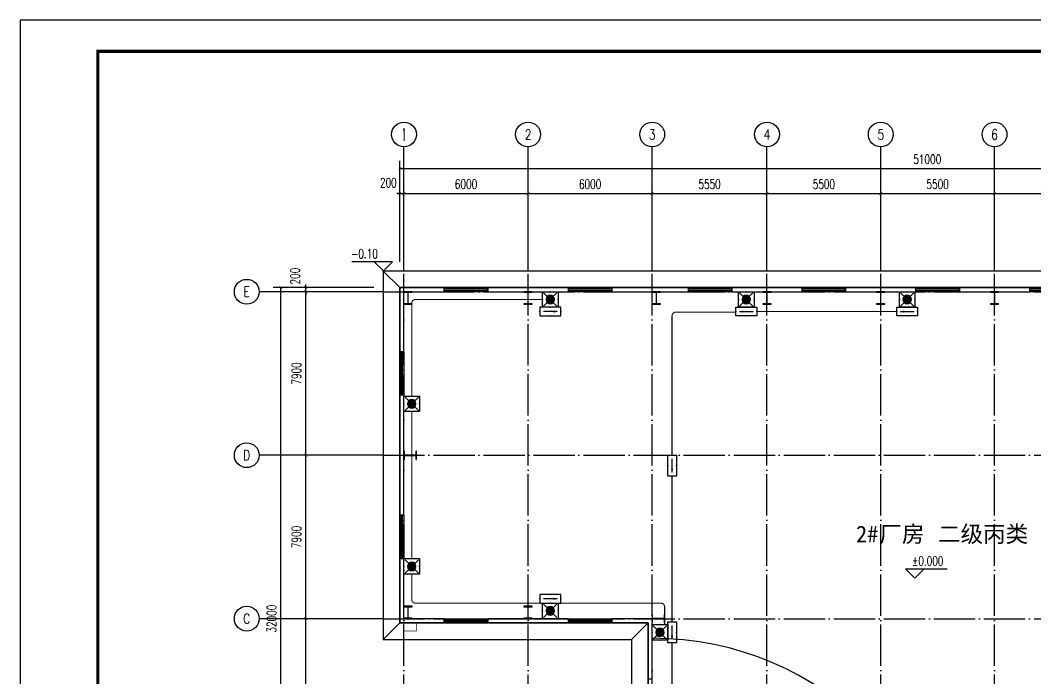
# Model space of a CAD drawing. Extents: x 1162612 to 1711260, y -157368 to 197905.
# Drawn here: x 1604543 to 1653632, y 7170 to 38988 of the extents above; entities that cross this region are included whole.
import ezdxf
from ezdxf.enums import TextEntityAlignment as Align

# ---------------------------------------------------------------- set-up
doc = ezdxf.new("R2010")
doc.units = 0
doc.header["$LTSCALE"] = 1000
doc.header["$MEASUREMENT"] = 0
doc.linetypes.add('DOTE', pattern=[2.42, 2, -0.2, 0.02, -0.2])
doc.layers.get('0').update_dxf_attribs({"linetype": 'CONTINUOUS'})
doc.layers.get('DEFPOINTS').update_dxf_attribs({"linetype": 'CONTINUOUS'})
for name, color, linetype in [('AXIS', 3, 'CONTINUOUS'), ('AXIS_TEXT', 7, 'CONTINUOUS'), ('COLUMN', 99, 'CONTINUOUS'), ('DIM_ELEV', 3, 'CONTINUOUS'), ('DOTE', 1, 'DOTE'), ('EQUIP-照明', 3, 'CONTINUOUS'), ('GROUND', 2, 'CONTINUOUS'), ('PUB_TEXT', 7, 'CONTINUOUS'), ('PUB_TITLE', 4, 'CONTINUOUS'), ('WALL', 9, 'CONTINUOUS'), ('WINDOW', 99, 'CONTINUOUS'), ('WIRE-照明', 1, 'CONTINUOUS')]:
    doc.layers.add(name, color=color, linetype=linetype)
doc.styles.add('_TCH_AXIS', font='COMPLEX', dxfattribs={"bigfont": 'GBCBIG'})
doc.styles.add('_TCH_DIM', font='SIMPLEX', dxfattribs={"bigfont": 'GBCBIG'})
doc.styles.add('_TCH_DYN', font='')
doc.styles.add('COMPLEX', font='COMPLEX')
doc.styles.add('DIM_FONT', font='SIMPLEX', dxfattribs={"width": 0.7, "bigfont": 'GBCBIG'})
doc.styles.get("Standard").update_dxf_attribs({"font": 'gbenor.shx', "bigfont": 'gbcbig.shx'})
doc.styles.get('_TCH_DYN').set_extended_font_data('SimSun')
doc.dimstyles.new('DIMN150', dxfattribs={"dimscale": 1.5, "dimtxt": 300, "dimasz": 100, "dimexe": 250, "dimexo": 300, "dimgap": 150, "dimtad": 1, "dimdec": 0, "dimzin": 0, "dimtxsty": 'DIM_FONT', "dimblk": 'ARCHTICK', "dimcen": 0.09, "dimclrt": 7, "dimazin": 3, "dimtfac": 1, "dimtdec": 0, "dimtix": 1, "dimtmove": 0, "dimatfit": 3, "dimtolj": 1, "dimtzin": 0})

# ---------------------------------------------------------------- blocks, each defined once
blk = doc.blocks.new('$TCHSYS$WIN2D')
for p, q in [((-0.5, 0.5), (0.5, 0.5)), ((-0.5, 0.5), (-0.5, -0.5)), ((0.5, 0.5), (0.5, -0.5)), ((0.5, 0.167), (-0.5, 0.167)), ((0.5, -0.167), (-0.5, -0.167)), ((-0.5, -0.5), (0.5, -0.5))]:
    blk.add_line(p, q)
blk = doc.blocks.new('_AXISO')
blk.add_circle((0, 0), 0.5)
at = {"layer": 'AXIS_TEXT', "style": 'COMPLEX', "width": 1.041667}
blk.add_attdef('A', text='', height=0.56, dxfattribs=at).set_placement((-0.25, -0.28), (0.25, -0.28), align=Align.FIT)
blk = doc.blocks.new('_ARCHTICK')
at = {"color": 0, "linetype": 'BYBLOCK', "const_width": 0.15}
blk.add_lwpolyline([(-0.5, -0.5), (0.5, 0.5)], dxfattribs=at)
blk = doc.blocks.new('*D129')
at = {"layer": 'AXIS', "color": 0}
for p, q in [((1733614, 98977), (1728739, 98977)), ((1729114, 66977), (1729114, 98977)), ((1733614, 66977), (1728739, 66977))]:
    blk.add_line(p, q, dxfattribs=at)
at = {"layer": 'DEFPOINTS', "color": 0}
for p in [(1729114, 98977), (1734064, 98977), (1734064, 66977)]:
    blk.add_point(p, dxfattribs=at)
at = {"layer": 'AXIS', "color": 0, "xscale": 150, "yscale": 150, "zscale": 150}
for p, rotation in [((1729114, 98977), 90), ((1729114, 66977), 270)]:
    blk.add_blockref('_ARCHTICK', p, dxfattribs=dict(at, rotation=rotation))
at = {"layer": 'AXIS', "color": 7, "insert": (1728664, 82977), "char_height": 450, "attachment_point": 5, "rotation": 90, "style": 'DIM_FONT'}
blk.add_mtext('\\A1;32000', dxfattribs=at)
blk = doc.blocks.new('*D132')
at = {"layer": 'AXIS', "color": 0}
for p, q in [((1733614, 82977), (1729939, 82977)), ((1730314, 75077), (1730314, 82977)), ((1733614, 75077), (1729939, 75077))]:
    blk.add_line(p, q, dxfattribs=at)
at = {"layer": 'DEFPOINTS', "color": 0}
for p in [(1730314, 82977), (1734064, 82977), (1734064, 75077)]:
    blk.add_point(p, dxfattribs=at)
at = {"layer": 'AXIS', "color": 0, "xscale": 150, "yscale": 150, "zscale": 150}
for p, rotation in [((1730314, 82977), 90), ((1730314, 75077), 270)]:
    blk.add_blockref('_ARCHTICK', p, dxfattribs=dict(at, rotation=rotation))
at = {"layer": 'AXIS', "color": 7, "insert": (1729864, 79027), "char_height": 450, "attachment_point": 5, "rotation": 90, "style": 'DIM_FONT'}
blk.add_mtext('\\A1;7900', dxfattribs=at)
blk = doc.blocks.new('*D133')
at = {"layer": 'AXIS', "color": 0}
for p, q in [((1733614, 90877), (1729939, 90877)), ((1730314, 82977), (1730314, 90877)), ((1733614, 82977), (1729939, 82977))]:
    blk.add_line(p, q, dxfattribs=at)
at = {"layer": 'DEFPOINTS', "color": 0}
for p in [(1730314, 90877), (1734064, 90877), (1734064, 82977)]:
    blk.add_point(p, dxfattribs=at)
at = {"layer": 'AXIS', "color": 0, "xscale": 150, "yscale": 150, "zscale": 150}
for p, rotation in [((1730314, 90877), 90), ((1730314, 82977), 270)]:
    blk.add_blockref('_ARCHTICK', p, dxfattribs=dict(at, rotation=rotation))
at = {"layer": 'AXIS', "color": 7, "insert": (1729864, 86927), "char_height": 450, "attachment_point": 5, "rotation": 90, "style": 'DIM_FONT'}
blk.add_mtext('\\A1;7900', dxfattribs=at)
blk = doc.blocks.new('*D134')
at = {"layer": 'AXIS', "color": 0}
for p, q in [((1733614, 98777), (1729939, 98777)), ((1730314, 90877), (1730314, 98777)), ((1733614, 90877), (1729939, 90877))]:
    blk.add_line(p, q, dxfattribs=at)
at = {"layer": 'DEFPOINTS', "color": 0}
for p in [(1730314, 98777), (1734064, 98777), (1734064, 90877)]:
    blk.add_point(p, dxfattribs=at)
at = {"layer": 'AXIS', "color": 0, "xscale": 150, "yscale": 150, "zscale": 150}
for p, rotation in [((1730314, 98777), 90), ((1730314, 90877), 270)]:
    blk.add_blockref('_ARCHTICK', p, dxfattribs=dict(at, rotation=rotation))
at = {"layer": 'AXIS', "color": 7, "insert": (1729864, 94827), "char_height": 450, "attachment_point": 5, "rotation": 90, "style": 'DIM_FONT'}
blk.add_mtext('\\A1;7900', dxfattribs=at)
blk = doc.blocks.new('*D135')
at = {"layer": 'AXIS', "color": 0}
for p, q in [((1733614, 98977), (1729939, 98977)), ((1733614, 98777), (1729939, 98777)), ((1730314, 98977), (1730314, 99127)), ((1730314, 98777), (1730314, 98977)), ((1730314, 98777), (1730314, 98627))]:
    blk.add_line(p, q, dxfattribs=at)
at = {"layer": 'DEFPOINTS', "color": 0}
for p in [(1730314, 98977), (1734064, 98977), (1734064, 98777)]:
    blk.add_point(p, dxfattribs=at)
at = {"layer": 'AXIS', "color": 0, "xscale": 150, "yscale": 150, "zscale": 150}
for p, rotation in [((1730314, 98977), 270), ((1730314, 98777), 90)]:
    blk.add_blockref('_ARCHTICK', p, dxfattribs=dict(at, rotation=rotation))
at = {"layer": 'AXIS', "color": 7, "insert": (1729797, 99532), "char_height": 450, "attachment_point": 5, "rotation": 90, "style": 'DIM_FONT'}
blk.add_mtext('\\A1;200', dxfattribs=at)
blk = doc.blocks.new('*D136')
at = {"layer": 'AXIS', "color": 0}
for p, q in [((1734864, 100227), (1734864, 105102)), ((1785864, 100227), (1785864, 105102)), ((1734864, 104727), (1785864, 104727))]:
    blk.add_line(p, q, dxfattribs=at)
at = {"layer": 'DEFPOINTS', "color": 0}
for p in [(1785864, 104727), (1734864, 99777), (1785864, 99777)]:
    blk.add_point(p, dxfattribs=at)
at = {"layer": 'AXIS', "color": 0, "xscale": 150, "yscale": 150, "zscale": 150, "rotation": 180}
blk.add_blockref('_ARCHTICK', (1734864, 104727), dxfattribs=at)
at = {"layer": 'AXIS', "color": 0, "xscale": 150, "yscale": 150, "zscale": 150}
blk.add_blockref('_ARCHTICK', (1785864, 104727), dxfattribs=at)
at = {"layer": 'AXIS', "color": 7, "insert": (1760364, 105177), "char_height": 450, "attachment_point": 5, "style": 'DIM_FONT'}
blk.add_mtext('\\A1;51000', dxfattribs=at)
blk = doc.blocks.new('*D137')
at = {"layer": 'AXIS', "color": 0}
for p, q in [((1734864, 100227), (1734864, 103902)), ((1735064, 100227), (1735064, 103902)), ((1734864, 103527), (1734714, 103527)), ((1734864, 103527), (1735064, 103527)), ((1735064, 103527), (1735214, 103527))]:
    blk.add_line(p, q, dxfattribs=at)
at = {"layer": 'DEFPOINTS', "color": 0}
for p in [(1735064, 103527), (1734864, 99777), (1735064, 99777)]:
    blk.add_point(p, dxfattribs=at)
at = {"layer": 'AXIS', "color": 0, "xscale": 150, "yscale": 150, "zscale": 150}
blk.add_blockref('_ARCHTICK', (1734864, 103527), dxfattribs=at)
at = {"layer": 'AXIS', "color": 0, "xscale": 150, "yscale": 150, "zscale": 150, "rotation": 180}
blk.add_blockref('_ARCHTICK', (1735064, 103527), dxfattribs=at)
at = {"layer": 'AXIS', "color": 7, "insert": (1734309, 104044), "char_height": 450, "attachment_point": 5, "style": 'DIM_FONT'}
blk.add_mtext('\\A1;200', dxfattribs=at)
blk = doc.blocks.new('*D138')
at = {"layer": 'AXIS', "color": 0}
for p, q in [((1735064, 100227), (1735064, 103902)), ((1741064, 100227), (1741064, 103902)), ((1735064, 103527), (1741064, 103527))]:
    blk.add_line(p, q, dxfattribs=at)
at = {"layer": 'DEFPOINTS', "color": 0}
for p in [(1741064, 103527), (1735064, 99777), (1741064, 99777)]:
    blk.add_point(p, dxfattribs=at)
at = {"layer": 'AXIS', "color": 0, "xscale": 150, "yscale": 150, "zscale": 150, "rotation": 180}
blk.add_blockref('_ARCHTICK', (1735064, 103527), dxfattribs=at)
at = {"layer": 'AXIS', "color": 0, "xscale": 150, "yscale": 150, "zscale": 150}
blk.add_blockref('_ARCHTICK', (1741064, 103527), dxfattribs=at)
at = {"layer": 'AXIS', "color": 7, "insert": (1738064, 103977), "char_height": 450, "attachment_point": 5, "style": 'DIM_FONT'}
blk.add_mtext('\\A1;6000', dxfattribs=at)
blk = doc.blocks.new('*D139')
at = {"layer": 'AXIS', "color": 0}
for p, q in [((1741064, 100227), (1741064, 103902)), ((1747064, 100227), (1747064, 103902)), ((1741064, 103527), (1747064, 103527))]:
    blk.add_line(p, q, dxfattribs=at)
at = {"layer": 'DEFPOINTS', "color": 0}
for p in [(1747064, 103527), (1741064, 99777), (1747064, 99777)]:
    blk.add_point(p, dxfattribs=at)
at = {"layer": 'AXIS', "color": 0, "xscale": 150, "yscale": 150, "zscale": 150, "rotation": 180}
blk.add_blockref('_ARCHTICK', (1741064, 103527), dxfattribs=at)
at = {"layer": 'AXIS', "color": 0, "xscale": 150, "yscale": 150, "zscale": 150}
blk.add_blockref('_ARCHTICK', (1747064, 103527), dxfattribs=at)
at = {"layer": 'AXIS', "color": 7, "insert": (1744064, 103977), "char_height": 450, "attachment_point": 5, "style": 'DIM_FONT'}
blk.add_mtext('\\A1;6000', dxfattribs=at)
blk = doc.blocks.new('*D140')
at = {"layer": 'AXIS', "color": 0}
for p, q in [((1747064, 100227), (1747064, 103902)), ((1752614, 100227), (1752614, 103902)), ((1747064, 103527), (1752614, 103527))]:
    blk.add_line(p, q, dxfattribs=at)
at = {"layer": 'DEFPOINTS', "color": 0}
for p in [(1752614, 103527), (1747064, 99777), (1752614, 99777)]:
    blk.add_point(p, dxfattribs=at)
at = {"layer": 'AXIS', "color": 0, "xscale": 150, "yscale": 150, "zscale": 150, "rotation": 180}
blk.add_blockref('_ARCHTICK', (1747064, 103527), dxfattribs=at)
at = {"layer": 'AXIS', "color": 0, "xscale": 150, "yscale": 150, "zscale": 150}
blk.add_blockref('_ARCHTICK', (1752614, 103527), dxfattribs=at)
at = {"layer": 'AXIS', "color": 7, "insert": (1749839, 103977), "char_height": 450, "attachment_point": 5, "style": 'DIM_FONT'}
blk.add_mtext('\\A1;5550', dxfattribs=at)
blk = doc.blocks.new('*D141')
at = {"layer": 'AXIS', "color": 0}
for p, q in [((1752614, 100227), (1752614, 103902)), ((1758114, 100227), (1758114, 103902)), ((1752614, 103527), (1758114, 103527))]:
    blk.add_line(p, q, dxfattribs=at)
at = {"layer": 'DEFPOINTS', "color": 0}
for p in [(1758114, 103527), (1752614, 99777), (1758114, 99777)]:
    blk.add_point(p, dxfattribs=at)
at = {"layer": 'AXIS', "color": 0, "xscale": 150, "yscale": 150, "zscale": 150, "rotation": 180}
blk.add_blockref('_ARCHTICK', (1752614, 103527), dxfattribs=at)
at = {"layer": 'AXIS', "color": 0, "xscale": 150, "yscale": 150, "zscale": 150}
blk.add_blockref('_ARCHTICK', (1758114, 103527), dxfattribs=at)
at = {"layer": 'AXIS', "color": 7, "insert": (1755364, 103977), "char_height": 450, "attachment_point": 5, "style": 'DIM_FONT'}
blk.add_mtext('\\A1;5500', dxfattribs=at)
blk = doc.blocks.new('*D142')
at = {"layer": 'AXIS', "color": 0}
for p, q in [((1758114, 100227), (1758114, 103902)), ((1763614, 100227), (1763614, 103902)), ((1758114, 103527), (1763614, 103527))]:
    blk.add_line(p, q, dxfattribs=at)
at = {"layer": 'DEFPOINTS', "color": 0}
for p in [(1763614, 103527), (1758114, 99777), (1763614, 99777)]:
    blk.add_point(p, dxfattribs=at)
at = {"layer": 'AXIS', "color": 0, "xscale": 150, "yscale": 150, "zscale": 150, "rotation": 180}
blk.add_blockref('_ARCHTICK', (1758114, 103527), dxfattribs=at)
at = {"layer": 'AXIS', "color": 0, "xscale": 150, "yscale": 150, "zscale": 150}
blk.add_blockref('_ARCHTICK', (1763614, 103527), dxfattribs=at)
at = {"layer": 'AXIS', "color": 7, "insert": (1760864, 103977), "char_height": 450, "attachment_point": 5, "style": 'DIM_FONT'}
blk.add_mtext('\\A1;5500', dxfattribs=at)
blk = doc.blocks.new('*D143')
at = {"layer": 'AXIS', "color": 0}
for p, q in [((1763614, 100227), (1763614, 103902)), ((1769114, 100227), (1769114, 103902)), ((1763614, 103527), (1769114, 103527))]:
    blk.add_line(p, q, dxfattribs=at)
at = {"layer": 'DEFPOINTS', "color": 0}
for p in [(1769114, 103527), (1763614, 99777), (1769114, 99777)]:
    blk.add_point(p, dxfattribs=at)
at = {"layer": 'AXIS', "color": 0, "xscale": 150, "yscale": 150, "zscale": 150, "rotation": 180}
blk.add_blockref('_ARCHTICK', (1763614, 103527), dxfattribs=at)
at = {"layer": 'AXIS', "color": 0, "xscale": 150, "yscale": 150, "zscale": 150}
blk.add_blockref('_ARCHTICK', (1769114, 103527), dxfattribs=at)
at = {"layer": 'AXIS', "color": 7, "insert": (1766364, 103977), "char_height": 450, "attachment_point": 5, "style": 'DIM_FONT'}
blk.add_mtext('\\A1;5500', dxfattribs=at)
blk = doc.blocks.new('$EQUIP$00001167')
for p, q in [((-0.429, 0.429), (0.429, -0.429)), ((-0.429, -0.429), (0.429, 0.429))]:
    blk.add_line(p, q)
blk.add_lwpolyline([(-0.5, 0.5), (-0.5, -0.5), (0.5, -0.5), (0.5, 0.5)], close=True)
blk.add_circle((0, 0), 0.275)
for p in [(-0.5, 0), (0, 0.5), (0.5, 0), (0, -0.5)]:
    blk.add_point(p)
for points in [[(-0.238, 0.137), (0.238, 0.137), (-0.275, 0), (0.275, 0)], [(-0.238, -0.137), (0.238, -0.137), (-0.275, 0), (0.275, 0)], [(-0.137, 0.238), (0.137, 0.238), (-0.238, 0.137), (0.238, 0.137)], [(0, 0.275), (0, 0.275), (-0.137, 0.238), (0.137, 0.238)], [(-0.137, -0.238), (0.137, -0.238), (-0.238, -0.137), (0.238, -0.137)], [(0, -0.275), (0, -0.275), (-0.137, -0.238), (0.137, -0.238)]]:
    blk.add_solid(points)
at = {"flags": 9}
blk.add_attdef('A', (0, 0), '', height=0.00002, dxfattribs=at)
blk = doc.blocks.new('$EQUIP$00001686')
for p, q in [((0.72, 0.6), (-0.72, 0.6)), ((-0.72, 0.6), (-0.72, 0)), ((-0.72, 0), (0.72, 0)), ((0.72, 0), (0.72, 0.6))]:
    blk.add_line(p, q)
at = {"color": 7}
blk.add_line((-0.48, 0.3), (0.48, 0.3), dxfattribs=at)
for p in [(-0.72, 0.3), (0, 0.6), (0, 0), (0.72, 0.3)]:
    blk.add_point(p)
blk.add_solid([(-0.24, 0.228), (-0.528, 0.3), (-0.24, 0.372)])
blk = doc.blocks.new('D2222')
at = {"layer": 'DIM_ELEV'}
blk.add_hatch(color=8, dxfattribs=at).paths.add_polyline_path([(1734064.1, 99776.5), (1734067.1, 99779.5), (1734061.1, 99779.5)])
at = {"color": 8}
blk.add_lwpolyline([(1734864.1, 98976.5), (1785864.1, 98976.5), (1785864.1, 66976.5), (1746864.1, 66976.5), (1746864.1, 82776.5), (1734864.1, 82776.5)], close=True, dxfattribs=at)
at = {"color": 8, "const_width": 30}
blk.add_lwpolyline([(1735064.1, 82776.5), (1735064.1, 82376.5), (1735664.1, 82376.5), (1735664.1, 82776.5)], dxfattribs=at)
at = {"color": 8}
blk.add_arc((1747071.4, 67151.8), 14875.3, 0.09508, 90.0282, dxfattribs=at)
at = {"layer": 'AXIS', "color": 8}
for p, q in [((1735064.1, 99776.5), (1735064.1, 105776.5)), ((1741064.1, 99776.5), (1741064.1, 105776.5)), ((1747064.1, 99776.5), (1747064.1, 105776.5)), ((1752614.1, 99776.5), (1752614.1, 105776.5)), ((1758114.1, 99776.5), (1758114.1, 105776.5)), ((1763614.1, 99776.5), (1763614.1, 105776.5)), ((1734064.1, 98776.5), (1728064.1, 98776.5)), ((1734064.1, 90876.5), (1728064.1, 90876.5)), ((1734064.1, 82976.5), (1728064.1, 82976.5))]:
    blk.add_line(p, q, dxfattribs=at)
at = {"layer": 'COLUMN', "color": 8}
for p, q in [((1735464.1, 98776.5), (1735064.1, 98776.5)), ((1735064.1, 98776.5), (1735064.1, 98754.5)), ((1735064.1, 98754.5), (1735253.1, 98754.5)), ((1735253.1, 98754.5), (1735258.1, 98749.5)), ((1735258.1, 98749.5), (1735258.1, 98203.5)), ((1735270.1, 98749.5), (1735275.1, 98754.5)), ((1735270.1, 98203.5), (1735270.1, 98749.5)), ((1735275.1, 98754.5), (1735464.1, 98754.5)), ((1735464.1, 98754.5), (1735464.1, 98776.5)), ((1741264.1, 98776.5), (1740864.1, 98776.5)), ((1740864.1, 98776.5), (1740864.1, 98754.5)), ((1740864.1, 98754.5), (1741053.1, 98754.5)), ((1741053.1, 98754.5), (1741058.1, 98749.5)), ((1741058.1, 98749.5), (1741058.1, 98203.5)), ((1741070.1, 98749.5), (1741075.1, 98754.5)), ((1741070.1, 98203.5), (1741070.1, 98749.5)), ((1741075.1, 98754.5), (1741264.1, 98754.5)), ((1741264.1, 98754.5), (1741264.1, 98776.5)), ((1747464.1, 98776.5), (1747064.1, 98776.5)), ((1747064.1, 98776.5), (1747064.1, 98754.5)), ((1747064.1, 98754.5), (1747253.1, 98754.5)), ((1747253.1, 98754.5), (1747258.1, 98749.5)), ((1747258.1, 98749.5), (1747258.1, 98203.5)), ((1747270.1, 98749.5), (1747275.1, 98754.5)), ((1747270.1, 98203.5), (1747270.1, 98749.5)), ((1747275.1, 98754.5), (1747464.1, 98754.5)), ((1747464.1, 98754.5), (1747464.1, 98776.5)), ((1752814.1, 98776.5), (1752414.1, 98776.5)), ((1752414.1, 98776.5), (1752414.1, 98754.5)), ((1752414.1, 98754.5), (1752603.1, 98754.5)), ((1752603.1, 98754.5), (1752608.1, 98749.5)), ((1752608.1, 98749.5), (1752608.1, 98203.5)), ((1752620.1, 98749.5), (1752625.1, 98754.5)), ((1752620.1, 98203.5), (1752620.1, 98749.5)), ((1752625.1, 98754.5), (1752814.1, 98754.5)), ((1752814.1, 98754.5), (1752814.1, 98776.5)), ((1758314.1, 98776.5), (1757914.1, 98776.5)), ((1757914.1, 98776.5), (1757914.1, 98754.5)), ((1757914.1, 98754.5), (1758103.1, 98754.5)), ((1758103.1, 98754.5), (1758108.1, 98749.5)), ((1758108.1, 98749.5), (1758108.1, 98203.5)), ((1758120.1, 98749.5), (1758125.1, 98754.5)), ((1758120.1, 98203.5), (1758120.1, 98749.5)), ((1758125.1, 98754.5), (1758314.1, 98754.5)), ((1758314.1, 98754.5), (1758314.1, 98776.5)), ((1763814.1, 98776.5), (1763414.1, 98776.5)), ((1763414.1, 98776.5), (1763414.1, 98754.5)), ((1763414.1, 98754.5), (1763603.1, 98754.5)), ((1763603.1, 98754.5), (1763608.1, 98749.5)), ((1763608.1, 98749.5), (1763608.1, 98203.5)), ((1763620.1, 98749.5), (1763625.1, 98754.5)), ((1763620.1, 98203.5), (1763620.1, 98749.5)), ((1763625.1, 98754.5), (1763814.1, 98754.5)), ((1763814.1, 98754.5), (1763814.1, 98776.5)), ((1735253.1, 98198.5), (1735064.1, 98198.5)), ((1735064.1, 98198.5), (1735064.1, 98176.5)), ((1735258.1, 98203.5), (1735253.1, 98198.5)), ((1735275.1, 98198.5), (1735270.1, 98203.5)), ((1735464.1, 98198.5), (1735275.1, 98198.5)), ((1735464.1, 98176.5), (1735464.1, 98198.5)), ((1741053.1, 98198.5), (1740864.1, 98198.5)), ((1740864.1, 98198.5), (1740864.1, 98176.5)), ((1741058.1, 98203.5), (1741053.1, 98198.5)), ((1741075.1, 98198.5), (1741070.1, 98203.5)), ((1741264.1, 98198.5), (1741075.1, 98198.5)), ((1741264.1, 98176.5), (1741264.1, 98198.5)), ((1747253.1, 98198.5), (1747064.1, 98198.5)), ((1747064.1, 98198.5), (1747064.1, 98176.5)), ((1747258.1, 98203.5), (1747253.1, 98198.5)), ((1747275.1, 98198.5), (1747270.1, 98203.5)), ((1747464.1, 98198.5), (1747275.1, 98198.5)), ((1747464.1, 98176.5), (1747464.1, 98198.5)), ((1752603.1, 98198.5), (1752414.1, 98198.5)), ((1752414.1, 98198.5), (1752414.1, 98176.5)), ((1752608.1, 98203.5), (1752603.1, 98198.5)), ((1752625.1, 98198.5), (1752620.1, 98203.5)), ((1752814.1, 98198.5), (1752625.1, 98198.5)), ((1752814.1, 98176.5), (1752814.1, 98198.5)), ((1758103.1, 98198.5), (1757914.1, 98198.5)), ((1757914.1, 98198.5), (1757914.1, 98176.5)), ((1758108.1, 98203.5), (1758103.1, 98198.5)), ((1758125.1, 98198.5), (1758120.1, 98203.5)), ((1758314.1, 98198.5), (1758125.1, 98198.5)), ((1758314.1, 98176.5), (1758314.1, 98198.5)), ((1763603.1, 98198.5), (1763414.1, 98198.5)), ((1763414.1, 98198.5), (1763414.1, 98176.5)), ((1763608.1, 98203.5), (1763603.1, 98198.5)), ((1763625.1, 98198.5), (1763620.1, 98203.5)), ((1763814.1, 98198.5), (1763625.1, 98198.5)), ((1763814.1, 98176.5), (1763814.1, 98198.5)), ((1735064.1, 98176.5), (1735464.1, 98176.5)), ((1740864.1, 98176.5), (1741264.1, 98176.5)), ((1747064.1, 98176.5), (1747464.1, 98176.5)), ((1752414.1, 98176.5), (1752814.1, 98176.5)), ((1757914.1, 98176.5), (1758314.1, 98176.5)), ((1763414.1, 98176.5), (1763814.1, 98176.5)), ((1735086.1, 91076.5), (1735064.1, 91076.5)), ((1735064.1, 91076.5), (1735064.1, 90676.5)), ((1735086.1, 90887.5), (1735086.1, 91076.5)), ((1735091.1, 90882.5), (1735086.1, 90887.5)), ((1735086.1, 90865.5), (1735091.1, 90870.5)), ((1735086.1, 90676.5), (1735086.1, 90865.5)), ((1735637.1, 90882.5), (1735091.1, 90882.5)), ((1735091.1, 90870.5), (1735637.1, 90870.5)), ((1735642.1, 90887.5), (1735637.1, 90882.5)), ((1735637.1, 90870.5), (1735642.1, 90865.5)), ((1735664.1, 91076.5), (1735642.1, 91076.5)), ((1735642.1, 91076.5), (1735642.1, 90887.5)), ((1735642.1, 90865.5), (1735642.1, 90676.5)), ((1735664.1, 90676.5), (1735664.1, 91076.5)), ((1735064.1, 90676.5), (1735086.1, 90676.5)), ((1735642.1, 90676.5), (1735664.1, 90676.5)), ((1735464.1, 83576.5), (1735064.1, 83576.5)), ((1735064.1, 83576.5), (1735064.1, 83554.5)), ((1735064.1, 83554.5), (1735253.1, 83554.5)), ((1735253.1, 83554.5), (1735258.1, 83549.5)), ((1735258.1, 83549.5), (1735258.1, 83003.5)), ((1735270.1, 83549.5), (1735275.1, 83554.5)), ((1735270.1, 83003.5), (1735270.1, 83549.5)), ((1735275.1, 83554.5), (1735464.1, 83554.5)), ((1735464.1, 83554.5), (1735464.1, 83576.5)), ((1741264.1, 83576.5), (1740864.1, 83576.5)), ((1740864.1, 83576.5), (1740864.1, 83554.5)), ((1740864.1, 83554.5), (1741053.1, 83554.5)), ((1741053.1, 83554.5), (1741058.1, 83549.5)), ((1741058.1, 83549.5), (1741058.1, 83003.5)), ((1741070.1, 83549.5), (1741075.1, 83554.5)), ((1741070.1, 83003.5), (1741070.1, 83549.5)), ((1741075.1, 83554.5), (1741264.1, 83554.5)), ((1741264.1, 83554.5), (1741264.1, 83576.5)), ((1735253.1, 82998.5), (1735064.1, 82998.5)), ((1735064.1, 82998.5), (1735064.1, 82976.5)), ((1735064.1, 82976.5), (1735464.1, 82976.5)), ((1735258.1, 83003.5), (1735253.1, 82998.5)), ((1735275.1, 82998.5), (1735270.1, 83003.5)), ((1735464.1, 82998.5), (1735275.1, 82998.5)), ((1735464.1, 82976.5), (1735464.1, 82998.5)), ((1741053.1, 82998.5), (1740864.1, 82998.5)), ((1740864.1, 82998.5), (1740864.1, 82976.5)), ((1740864.1, 82976.5), (1741264.1, 82976.5)), ((1741058.1, 83003.5), (1741053.1, 82998.5)), ((1741075.1, 82998.5), (1741070.1, 83003.5)), ((1741264.1, 82998.5), (1741075.1, 82998.5)), ((1741264.1, 82976.5), (1741264.1, 82998.5)), ((1747086.1, 83176.5), (1747064.1, 83176.5)), ((1747064.1, 83176.5), (1747064.1, 82776.5)), ((1747086.1, 82987.5), (1747086.1, 83176.5)), ((1747091.1, 82982.5), (1747086.1, 82987.5)), ((1747086.1, 82965.5), (1747091.1, 82970.5)), ((1747086.1, 82776.5), (1747086.1, 82965.5)), ((1747637.1, 82982.5), (1747091.1, 82982.5)), ((1747091.1, 82970.5), (1747637.1, 82970.5)), ((1747642.1, 82987.5), (1747637.1, 82982.5)), ((1747637.1, 82970.5), (1747642.1, 82965.5)), ((1747664.1, 83176.5), (1747642.1, 83176.5)), ((1747642.1, 83176.5), (1747642.1, 82987.5)), ((1747642.1, 82965.5), (1747642.1, 82776.5)), ((1747664.1, 82776.5), (1747664.1, 83176.5)), ((1747064.1, 82776.5), (1747086.1, 82776.5)), ((1747642.1, 82776.5), (1747664.1, 82776.5))]:
    blk.add_line(p, q, dxfattribs=at)
at = {"layer": 'DIM_ELEV', "color": 8}
for p, q in [((1734517.1, 100229.5), (1732550, 100229.5)), ((1734067.1, 99779.5), (1733617.1, 100229.5)), ((1734067.1, 99779.5), (1734517.1, 100229.5)), ((1734064.1, 99776.5), (1734061.1, 99779.5)), ((1734067.1, 99779.5), (1734061.1, 99779.5)), ((1734064.1, 99776.5), (1734067.1, 99779.5)), ((1759758.5, 84935.6), (1759308.5, 85385.6)), ((1759308.5, 85385.6), (1761328.3, 85385.6)), ((1759758.5, 84935.6), (1760208.5, 85385.6))]:
    blk.add_line(p, q, dxfattribs=at)
at = {"layer": 'DOTE', "color": 8}
for p, q in [((1735064.1, 66176.5), (1735064.1, 99776.5)), ((1735064.1, 66176.5), (1735064.1, 99776.5)), ((1741064.1, 66176.5), (1741064.1, 99776.5)), ((1747064.1, 66176.5), (1747064.1, 99776.5)), ((1752614.1, 66176.5), (1752614.1, 99776.5)), ((1758114.1, 66176.5), (1758114.1, 99776.5)), ((1763614.1, 66176.5), (1763614.1, 99776.5)), ((1734064.1, 98776.5), (1786664.1, 98776.5)), ((1734064.1, 98776.5), (1786664.1, 98776.5)), ((1734064.1, 90876.5), (1786664.1, 90876.5)), ((1734064.1, 82976.5), (1786664.1, 82976.5))]:
    blk.add_line(p, q, dxfattribs=at)
at = {"layer": 'GROUND', "color": 8}
for p, q in [((1786664.1, 99776.5), (1734064.1, 99776.5)), ((1734064.1, 99776.5), (1734064.1, 81976.5)), ((1734864.1, 98976.5), (1734064.1, 99776.5)), ((1785864.1, 98976.5), (1734864.1, 98976.5)), ((1734864.1, 98976.5), (1734864.1, 82776.5)), ((1734864.1, 82776.5), (1734064.1, 81976.5)), ((1734864.1, 82776.5), (1746864.1, 82776.5)), ((1746864.1, 82776.5), (1746064.1, 81976.5)), ((1746864.1, 82776.5), (1746864.1, 73926.5)), ((1734064.1, 81976.5), (1746064.1, 81976.5)), ((1746064.1, 81976.5), (1746064.1, 73926.5))]:
    blk.add_line(p, q, dxfattribs=at)
at = {"layer": 'WALL', "color": 8}
for p, q in [((1734864.1, 98976.5), (1734864.1, 95876.5)), ((1737014.1, 98976.5), (1734864.1, 98976.5)), ((1735064.1, 98198.5), (1735064.1, 98754.5)), ((1735464.1, 98776.5), (1737014.1, 98776.5)), ((1737014.1, 98776.5), (1737014.1, 98976.5)), ((1741064.1, 98976.5), (1739114.1, 98976.5)), ((1739114.1, 98976.5), (1739114.1, 98776.5)), ((1739114.1, 98776.5), (1740864.1, 98776.5)), ((1743014.1, 98976.5), (1741064.1, 98976.5)), ((1741264.1, 98776.5), (1743014.1, 98776.5)), ((1743014.1, 98776.5), (1743014.1, 98976.5)), ((1747064.1, 98976.5), (1745114.1, 98976.5)), ((1745114.1, 98976.5), (1745114.1, 98776.5)), ((1745114.1, 98776.5), (1747064.1, 98776.5)), ((1748814.1, 98976.5), (1747064.1, 98976.5)), ((1747464.1, 98776.5), (1748814.1, 98776.5)), ((1748814.1, 98776.5), (1748814.1, 98976.5)), ((1752614.1, 98976.5), (1750914.1, 98976.5)), ((1750914.1, 98976.5), (1750914.1, 98776.5)), ((1750914.1, 98776.5), (1752414.1, 98776.5)), ((1754314.1, 98976.5), (1752614.1, 98976.5)), ((1752814.1, 98776.5), (1754314.1, 98776.5)), ((1754314.1, 98776.5), (1754314.1, 98976.5)), ((1758114.1, 98976.5), (1756414.1, 98976.5)), ((1756414.1, 98976.5), (1756414.1, 98776.5)), ((1756414.1, 98776.5), (1757914.1, 98776.5)), ((1759814.1, 98976.5), (1758114.1, 98976.5)), ((1758314.1, 98776.5), (1759814.1, 98776.5)), ((1759814.1, 98776.5), (1759814.1, 98976.5)), ((1763614.1, 98976.5), (1761914.1, 98976.5)), ((1761914.1, 98976.5), (1761914.1, 98776.5)), ((1761914.1, 98776.5), (1763414.1, 98776.5)), ((1765314.1, 98976.5), (1763614.1, 98976.5)), ((1763814.1, 98776.5), (1765314.1, 98776.5)), ((1765314.1, 98776.5), (1765314.1, 98976.5)), ((1735064.1, 95876.5), (1735064.1, 98176.5)), ((1734864.1, 95876.5), (1735064.1, 95876.5)), ((1735064.1, 93776.5), (1734864.1, 93776.5)), ((1734864.1, 93776.5), (1734864.1, 90876.5)), ((1735064.1, 91076.5), (1735064.1, 93776.5)), ((1734864.1, 90876.5), (1734864.1, 87976.5)), ((1735064.1, 87976.5), (1735064.1, 90676.5)), ((1734864.1, 87976.5), (1735064.1, 87976.5)), ((1735064.1, 85876.5), (1734864.1, 85876.5)), ((1734864.1, 85876.5), (1734864.1, 82776.5)), ((1735064.1, 83576.5), (1735064.1, 85876.5)), ((1735064.1, 82998.5), (1735064.1, 83554.5)), ((1737014.1, 82976.5), (1735464.1, 82976.5)), ((1737014.1, 82776.5), (1737014.1, 82976.5)), ((1740864.1, 82976.5), (1739114.1, 82976.5)), ((1739114.1, 82976.5), (1739114.1, 82776.5)), ((1743014.1, 82976.5), (1741264.1, 82976.5)), ((1743014.1, 82776.5), (1743014.1, 82976.5)), ((1747064.1, 82976.5), (1745114.1, 82976.5)), ((1745114.1, 82976.5), (1745114.1, 82776.5)), ((1734864.1, 82776.5), (1737014.1, 82776.5)), ((1739114.1, 82776.5), (1741064.1, 82776.5)), ((1741064.1, 82776.5), (1743014.1, 82776.5)), ((1745114.1, 82776.5), (1746864.1, 82776.5)), ((1746864.1, 82776.5), (1746864.1, 80076.5)), ((1747064.1, 80076.5), (1747064.1, 82776.5)), ((1746864.1, 80076.5), (1747064.1, 80076.5))]:
    blk.add_line(p, q, dxfattribs=at)
at = {"layer": 'AXIS', "color": 8}
ref = blk.add_blockref('_AXISO', (1735064.1, 106376.5), dxfattribs=dict(at, xscale=1200, yscale=1200, zscale=1200))
ref.add_attrib('A', '1', dxfattribs={"layer": 'AXIS_TEXT', "color": 8, "height": 624.4, "style": '_TCH_AXIS', "width": 0.555556}).set_placement((1734989.8, 106064.3), (1735138.4, 106064.3), align=Align.FIT)
ref = blk.add_blockref('_AXISO', (1741064.1, 106376.5), dxfattribs=dict(at, xscale=1200, yscale=1200, zscale=1200))
ref.add_attrib('A', '2', dxfattribs={"layer": 'AXIS_TEXT', "color": 8, "height": 493.2, "style": '_TCH_AXIS'}).set_placement((1740899.7, 106129.9), (1741228.5, 106129.9), align=Align.FIT)
ref = blk.add_blockref('_AXISO', (1747064.1, 106376.5), dxfattribs=dict(at, xscale=1200, yscale=1200, zscale=1200))
ref.add_attrib('A', '3', dxfattribs={"layer": 'AXIS_TEXT', "color": 8, "height": 493.2, "style": '_TCH_AXIS'}).set_placement((1746899.7, 106129.9), (1747228.5, 106129.9), align=Align.FIT)
ref = blk.add_blockref('_AXISO', (1752614.1, 106376.5), dxfattribs=dict(at, xscale=1200, yscale=1200, zscale=1200))
ref.add_attrib('A', '4', dxfattribs={"layer": 'AXIS_TEXT', "color": 8, "height": 480.7, "style": '_TCH_AXIS', "width": 0.9375}).set_placement((1752442.4, 106136.2), (1752785.8, 106136.2), align=Align.FIT)
ref = blk.add_blockref('_AXISO', (1758114.1, 106376.5), dxfattribs=dict(at, xscale=1200, yscale=1200, zscale=1200))
ref.add_attrib('A', '5', dxfattribs={"layer": 'AXIS_TEXT', "color": 8, "height": 493.2, "style": '_TCH_AXIS'}).set_placement((1757949.7, 106129.9), (1758278.5, 106129.9), align=Align.FIT)
ref = blk.add_blockref('_AXISO', (1763614.1, 106376.5), dxfattribs=dict(at, xscale=1200, yscale=1200, zscale=1200))
ref.add_attrib('A', '6', dxfattribs={"layer": 'AXIS_TEXT', "color": 8, "height": 506.1, "style": '_TCH_AXIS', "width": 0.928571}).set_placement((1763457.5, 106123.5), (1763770.8, 106123.5), align=Align.FIT)
ref = blk.add_blockref('_AXISO', (1727464.1, 98776.5), dxfattribs=dict(at, xscale=1200, yscale=1200, zscale=1200))
ref.add_attrib('A', 'E', dxfattribs={"layer": 'AXIS_TEXT', "color": 8, "height": 506.1, "style": '_TCH_AXIS', "width": 0.8125}).set_placement((1727307.5, 98523.5), (1727620.8, 98523.5), align=Align.FIT)
ref = blk.add_blockref('_AXISO', (1727464.1, 90876.5), dxfattribs=dict(at, xscale=1200, yscale=1200, zscale=1200))
ref.add_attrib('A', 'D', dxfattribs={"layer": 'AXIS_TEXT', "color": 8, "height": 493.2, "style": '_TCH_AXIS', "width": 0.823529}).set_placement((1727299.7, 90629.9), (1727628.5, 90629.9), align=Align.FIT)
ref = blk.add_blockref('_AXISO', (1727464.1, 82976.5), dxfattribs=dict(at, xscale=1200, yscale=1200, zscale=1200))
ref.add_attrib('A', 'C', dxfattribs={"layer": 'AXIS_TEXT', "color": 8, "height": 480.7, "style": '_TCH_AXIS'}).set_placement((1727292.4, 82736.2), (1727635.8, 82736.2), align=Align.FIT)
at = {"layer": 'WINDOW', "color": 8, "xscale": 2100, "yscale": 200, "zscale": 2100}
for p, rotation in [((1738064.1, 98876.5), 180), ((1744064.1, 98876.5), 180), ((1749864.1, 98876.5), 180), ((1755364.1, 98876.5), 180), ((1760864.1, 98876.5), 180), ((1766364.1, 98876.5), 180), ((1734964.1, 94826.5), 270), ((1734964.1, 86926.5), 270)]:
    blk.add_blockref('$TCHSYS$WIN2D', p, dxfattribs=dict(at, rotation=rotation))
at = {"layer": 'WINDOW', "color": 8, "xscale": 2100, "zscale": 2100}
for p, yscale in [((1738064.1, 82876.5), 200), ((1744064.1, 82876.5), -200)]:
    blk.add_blockref('$TCHSYS$WIN2D', p, dxfattribs=dict(at, yscale=yscale))
at = {"layer": 'PUB_TEXT', "color": 7, "style": '_TCH_DIM', "width": 0.705882}
for s, p in [('-0.10', (1732505, 100387)), ('%%P0.000', (1759633.3, 85543.1))]:
    blk.add_text(s, height=446.25, dxfattribs=at).set_placement(p)
at = {"layer": 'PUB_TEXT', "color": 8, "style": '_TCH_DYN'}
for s, p in [('2#', (1756916.2, 86670.2)), ('厂房', (1758050.4, 86670.2)), ('二级丙类', (1760885.8, 86670.2))]:
    blk.add_text(s, height=797.47, dxfattribs=at).set_placement(p)
at = {"layer": 'AXIS', "color": 8}
for p1, p2, distance, picture, middle in [((1734864.1, 99776.5), (1785864.1, 99776.5), 4950, '*D136', (1760364.1, 105176.5)), ((1735064.1, 99776.5), (1741064.1, 99776.5), 3750, '*D138', (1738064.1, 103976.5)), ((1741064.1, 99776.5), (1747064.1, 99776.5), 3750, '*D139', (1744064.1, 103976.5)), ((1747064.1, 99776.5), (1752614.1, 99776.5), 3750, '*D140', (1749839.1, 103976.5)), ((1752614.1, 99776.5), (1758114.1, 99776.5), 3750, '*D141', (1755364.1, 103976.5)), ((1758114.1, 99776.5), (1763614.1, 99776.5), 3750, '*D142', (1760864.1, 103976.5)), ((1763614.1, 99776.5), (1769114.1, 99776.5), 3750, '*D143', (1766364.1, 103976.5)), ((1734064.1, 66976.5), (1734064.1, 98976.5), 4950, '*D129', (1728664.1, 82976.5)), ((1734064.1, 90876.5), (1734064.1, 98776.5), 3750, '*D134', (1729864.1, 94826.5)), ((1734064.1, 82976.5), (1734064.1, 90876.5), 3750, '*D133', (1729864.1, 86926.5)), ((1734064.1, 75076.5), (1734064.1, 82976.5), 3750, '*D132', (1729864.1, 79026.5))]:
    dim = blk.add_aligned_dim(p1=p1, p2=p2, distance=distance, dimstyle='DIMN150', dxfattribs=at)
    dim.commit()
    dim.dimension.update_dxf_attribs({"geometry": picture, "text_midpoint": middle})
for base, p1, p2, angle, picture, middle in [((1735064.1, 103526.5), (1734864.1, 99776.5), (1735064.1, 99776.5), 0, '*D137', (1734309.1, 104044)), ((1730314.1, 98976.5), (1734064.1, 98776.5), (1734064.1, 98976.5), 90, '*D135', (1729796.6, 99531.5))]:
    dim = blk.add_linear_dim(base=base, p1=p1, p2=p2, angle=angle, dimstyle='DIMN150', dxfattribs=at)
    dim.commit()
    dim.dimension.update_dxf_attribs({"geometry": picture, "text_midpoint": middle, "dimtype": 161})

msp = doc.modelspace()

# ---------------------------------------------------------------- linework, layer by layer
at = {"layer": 'PUB_TITLE'}
msp.add_lwpolyline([(1604543, -24012), (1693643, -24012), (1693643, 38988), (1604543, 38988)], close=True, dxfattribs=at)
at = {"layer": 'PUB_TITLE', "const_width": 150}
msp.add_lwpolyline([(1608293, -22512), (1692143, -22512), (1692143, 37488), (1608293, 37488)], close=True, dxfattribs=at)
at = {"layer": 'WIRE-照明', "linetype": 'CONTINUOUS', "const_width": 52.5}
for points in [[(1623466, 20828), (1623466, 25315, -0.414214), (1623646, 25495), (1629791, 25495)], [(1639137, 24883), (1636231, 24883, 0.414214), (1636051, 24703), (1636051, 17970)], [(1623466, 12220), (1623466, 11000, 0.414214), (1623646, 10820), (1629791, 10820)], [(1630541, 10820), (1635513, 10820, -0.414214), (1635693, 10640), (1635693, 9784)], [(1636051, 8905), (1636051, -4583, 0.414214), (1636231, -4763), (1639137, -4763)]]:
    msp.add_lwpolyline(points, format="xyb", dxfattribs=at)
for points in [[(1640145, 24910), (1646912, 24910)], [(1623466, 12970), (1623466, 20078)], [(1636051, 9913), (1636051, 16962)]]:
    msp.add_lwpolyline(points, dxfattribs=at)

# ---------------------------------------------------------------- block references
msp.add_blockref('D2222', (-111973, -72907))
at = {"layer": 'EQUIP-照明'}
for name, p, xscale, yscale, zscale, rotation in [('$EQUIP$00001167', (1630166, 25495), -750, 750, 750, 270), ('$EQUIP$00001167', (1639641, 25495), -750, 750, 750, 270), ('$EQUIP$00001167', (1647416, 25495), -750, 750, 750, 270), ('$EQUIP$00001686', (1630166, 25120), 700, 700, 700, 180), ('$EQUIP$00001686', (1639641, 25120), -700, 700, 700, 180), ('$EQUIP$00001686', (1647416, 25120), -700, 700, 700, 180), ('$EQUIP$00001167', (1623466, 20453), -750, 750, 750, 270), ('$EQUIP$00001686', (1635841, 17466), -700, 700, 700, 270), ('$EQUIP$00001167', (1623466, 12595), -750, 750, 750, 270), ('$EQUIP$00001686', (1630166, 11240), 700, 700, 700, 180), ('$EQUIP$00001167', (1630166, 10445), -750, 750, 750, 270), ('$EQUIP$00001686', (1635841, 9409), -700, 700, 700, 270), ('$EQUIP$00001167', (1635466, 9409), -750, 750, 750, 270)]:
    msp.add_blockref(name, p, dxfattribs=dict(at, xscale=xscale, yscale=yscale, zscale=zscale, rotation=rotation))

doc.saveas('drawing.dxf')
